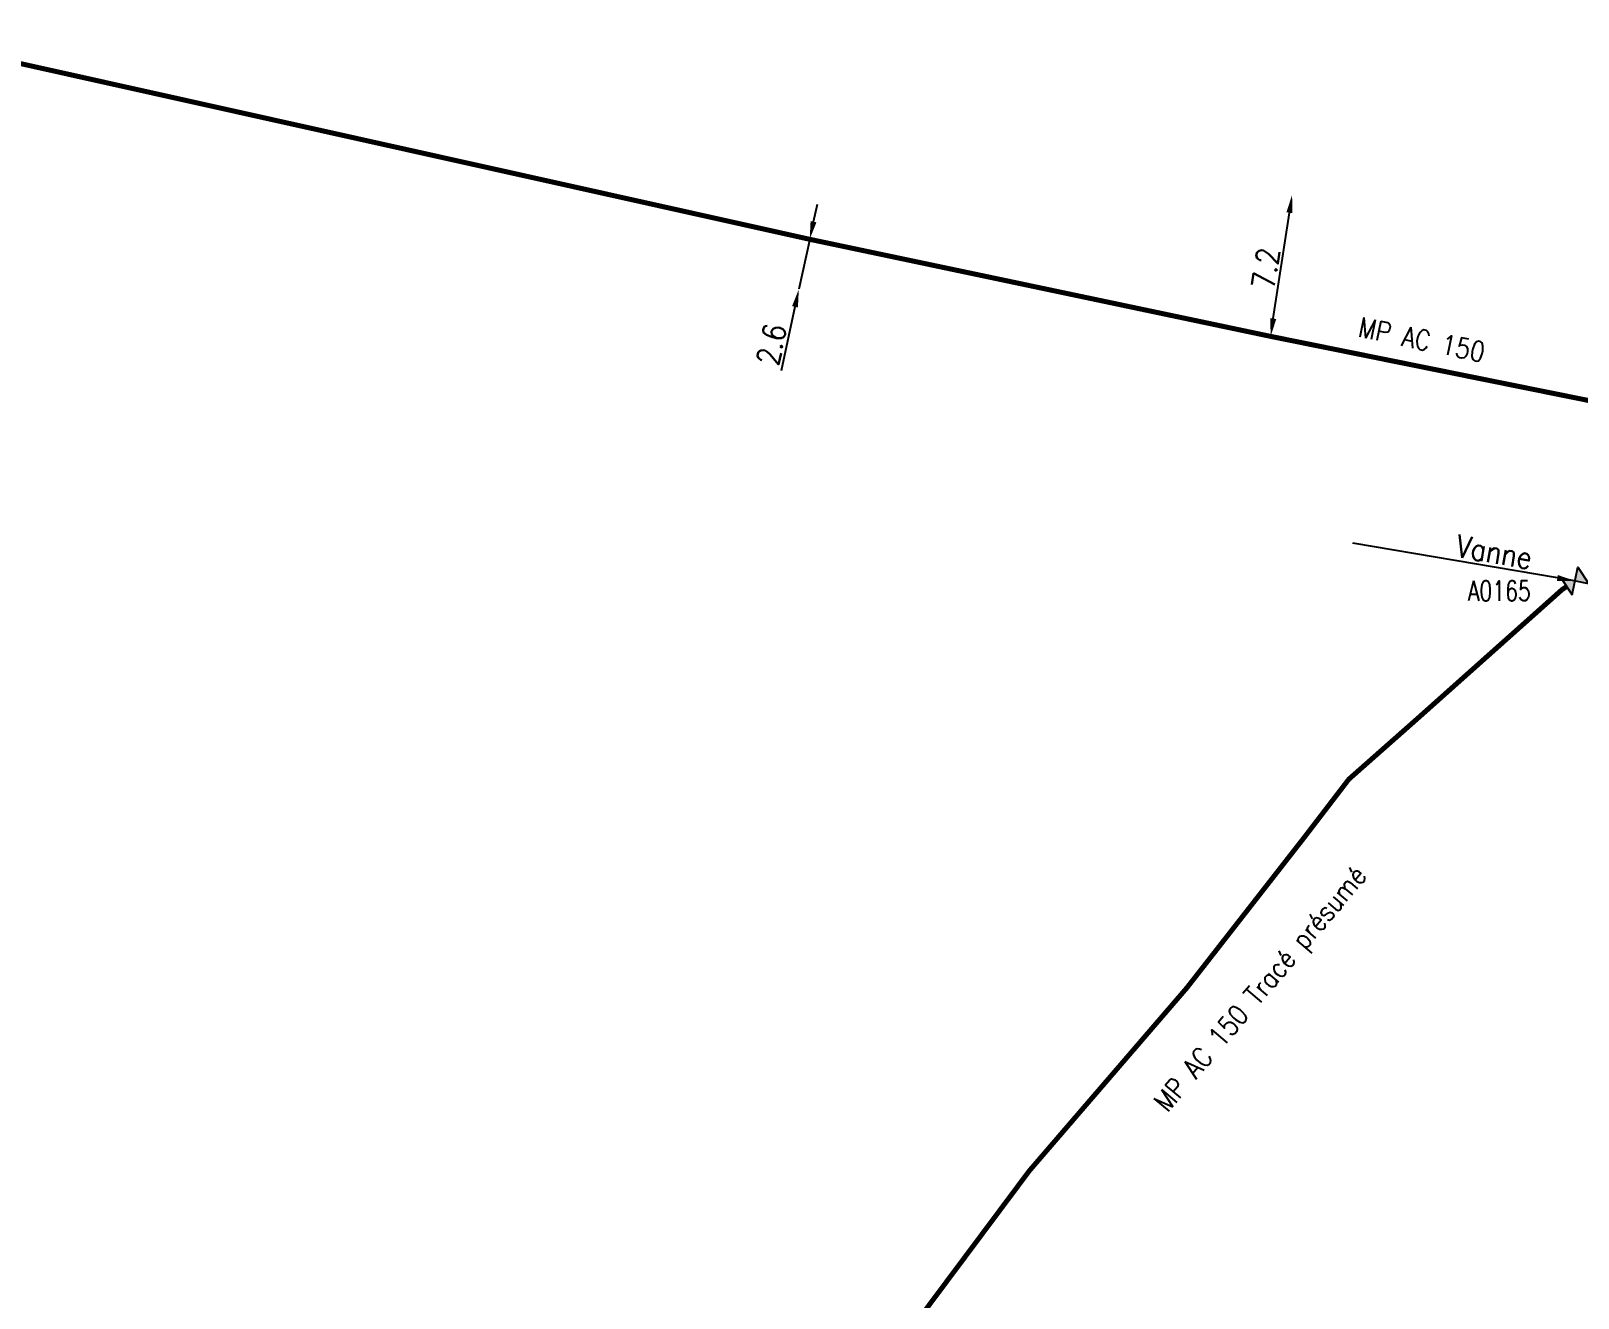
# Model space of a CAD drawing. Header units: millimetres. Extents: x 184000 to 185000, y 128000 to 129000.
# Drawn here: x 184242.6 to 184319.9, y 128883.2 to 128946.5 of the extents above; entities that cross this region are included whole.
import ezdxf
from ezdxf.enums import TextEntityAlignment as Align

# ---------------------------------------------------------------- set-up
doc = ezdxf.new("R2010")
doc.units = ezdxf.units.MM
doc.header["$PDMODE"] = 34
doc.layers.get('0').update_dxf_attribs({"linetype": 'CONTINUOUS'})
doc.layers.get('DEFPOINTS').update_dxf_attribs({"linetype": 'CONTINUOUS'})
doc.layers.add('G_120', color=4, linetype='CONTINUOUS')
doc.layers.add('G_300', color=7, linetype='CONTINUOUS')
doc.styles.get("Standard").update_dxf_attribs({"font": 'romans.shx', "width": 0.85})
doc.linetypes.add('G_typB_AP', pattern='A,5,-0.3,["o",Standard,S=1.5,R=0,X=0,Y=-0.5],-1.65', length=6.95)
doc.dimstyles.get("Standard").update_dxf_attribs({"dimtxt": 1.5, "dimasz": 1.2, "dimexe": 0.625, "dimexo": 0.625, "dimgap": 0.25, "dimtad": 1, "dimdec": 1, "dimzin": 0, "dimdsep": 46, "dimtxsty": 'Standard', "dimcen": -0.5, "dimadec": 0, "dimazin": 0, "dimtfac": 1, "dimtdec": 1, "dimtmove": 0, "dimatfit": 3, "dimfxl": 0, "dimtolj": 1, "dimtzin": 0, "dimarcsym": 0})

# ---------------------------------------------------------------- blocks, each defined once
blk = doc.blocks.new('G_300_04')
at = {"linetype": 'Continuous'}
h = blk.add_hatch(color=0, dxfattribs=at)
h.paths.add_polyline_path([(-0.5, 0.5), (-0.5, -0.5), (0, 0)])
h.paths.add_polyline_path([(0.5, 0.5), (0, 0), (0.5, -0.5)])
at = {"color": 0, "linetype": 'Continuous', "flags": 128}
blk.add_lwpolyline([(-0.5, -0.5), (0.5, 0.5), (0.5, -0.5), (-0.5, 0.5)], close=True, dxfattribs=at)
at = {"color": 0, "linetype": 'Continuous', "width": 0.75}
blk.add_attdef('NUM', text='', height=1, dxfattribs=at).set_placement((0, 1.782), align=Align.MIDDLE_CENTER)
at = {"color": 0, "linetype": 'Continuous', "width": 0.75, "flags": 3}
for tag, p in [('DEF_LEG', (0, -5)), ('DEF_COUP', (0, -7.5)), ('DEF_TYPE', (0, -10))]:
    blk.add_attdef(tag, text='', height=1.2, dxfattribs=at).set_placement(p, align=Align.MIDDLE)
blk = doc.blocks.new('*D791')
at = {"layer": 'DEFPOINTS', "color": 0, "linetype": 'Continuous', "transparency": 16777216}
for p in [(184308.691, 128920.919), (184308.691, 128920.919), (184319.799, 128919.024)]:
    blk.add_point(p, dxfattribs=at)
at = {"layer": 'G_300', "color": 0, "linetype": 'Continuous', "lineweight": -2, "transparency": 16777216}
blk.add_line((184318.912, 128919.175), (184308.691, 128920.919), dxfattribs=at)
at = {"layer": 'G_300', "color": 0, "linetype": 'Continuous', "transparency": 16777216}
blk.add_solid([(184318.937, 128919.323), (184318.887, 128919.027), (184319.799, 128919.024)], dxfattribs=at)
at = {"layer": 'G_300', "color": 0, "linetype": 'Continuous', "transparency": 16777216, "insert": (184315.757, 128920.474), "char_height": 1.125, "attachment_point": 5, "rotation": 350.31951}
blk.add_mtext('\\A1;Vanne', dxfattribs=at)
blk = doc.blocks.new('_None')
blk = doc.blocks.new('*D39')
at = {"layer": 'DEFPOINTS', "color": 0, "linetype": 'Continuous', "transparency": 16777216}
for p in [(184305.654, 128938.313), (184305.654, 128938.313), (184304.579, 128931.244)]:
    blk.add_point(p, dxfattribs=at)
at = {"layer": 'G_120', "color": 0, "linetype": 'Continuous', "lineweight": -2, "transparency": 16777216}
blk.add_line((184304.714, 128932.134), (184305.519, 128937.423), dxfattribs=at)
at = {"layer": 'G_120', "color": 0, "linetype": 'Continuous', "transparency": 16777216}
for points in [[(184305.37, 128937.446), (184305.667, 128937.401), (184305.654, 128938.313)], [(184304.566, 128932.157), (184304.863, 128932.111), (184304.579, 128931.244)]]:
    blk.add_solid(points, dxfattribs=at)
at = {"layer": 'G_120', "color": 0, "linetype": 'Continuous', "transparency": 16777216, "insert": (184304.337, 128934.642), "char_height": 1.125, "attachment_point": 5, "rotation": 81.35297}
blk.add_mtext('\\A1;7.2', dxfattribs=at)
blk = doc.blocks.new('*D156')
at = {"layer": 'DEFPOINTS', "color": 0, "linetype": 'Continuous', "transparency": 16777216}
for p in [(184281.543, 128936.093), (184281, 128933.602), (184281, 128933.602)]:
    blk.add_point(p, dxfattribs=at)
at = {"layer": 'G_120', "color": 0, "linetype": 'Continuous', "lineweight": -2, "transparency": 16777216}
for p, q in [((184281.735, 128936.973), (184281.927, 128937.852)), ((184281.543, 128936.093), (184281, 128933.602)), ((184280.808, 128932.723), (184280.109, 128929.519))]:
    blk.add_line(p, q, dxfattribs=at)
at = {"layer": 'G_120', "color": 0, "linetype": 'Continuous', "transparency": 16777216}
for points in [[(184281.588, 128937.005), (184281.882, 128936.941), (184281.543, 128936.093)], [(184280.661, 128932.755), (184280.954, 128932.691), (184281, 128933.602)]]:
    blk.add_solid(points, dxfattribs=at)
at = {"layer": 'G_120', "color": 0, "linetype": 'Continuous', "transparency": 16777216, "insert": (184279.63, 128930.841), "char_height": 1.125, "attachment_point": 5, "rotation": 77.69432}
blk.add_mtext('\\A1;2.6', dxfattribs=at)

msp = doc.modelspace()

# ---------------------------------------------------------------- linework, layer by layer
at = {"layer": 'G_120', "linetype": 'G_typB_AP', "const_width": 0.25}
for points in [[(184324.317, 128927.266), (184322.491, 128927.634), (184304.579, 128931.244), (184281.543, 128936.093), (184235.339, 128946.375)], [(184285.392, 128880.019), (184292.524, 128889.568), (184292.524, 128889.568), (184300.39, 128898.698), (184300.39, 128898.698), (184306.236, 128906.184), (184306.236, 128906.184), (184308.489, 128909.123), (184308.489, 128909.123), (184311.928, 128912.16), (184319.145, 128918.593), (184319.145, 128918.593), (184319.382, 128918.749)]]:
    msp.add_lwpolyline(points, dxfattribs=at)

# ---------------------------------------------------------------- block references
at = {"layer": 'G_300'}
ref = msp.add_blockref('G_300_04', (184319.799, 128919.024), dxfattribs=dict(at, rotation=33.36604921967176))
ref.add_attrib('NUM', 'A0165', dxfattribs={"layer": '0', "color": 0, "linetype": 'Continuous', "height": 1, "width": 0.75}).set_placement((184316.01, 128918.533), align=Align.MIDDLE_CENTER)

# ---------------------------------------------------------------- texts
at = {"layer": 'G_120', "linetype": 'Continuous', "width": 0.85}
for s, rotation, p in [('MP AC 150', 348.30847, (184312.133, 128931.077)), ('MP AC 150 Tracé présumé', 49.73649, (184304.175, 128898.56))]:
    msp.add_text(s, height=1, rotation=rotation, dxfattribs=at).set_placement(p, align=Align.MIDDLE)

# ---------------------------------------------------------------- dimensions: what is measured, and where the dimension line sits
at = {"layer": 'G_120', "linetype": 'Continuous'}
for base, p1, p2, angle, override, picture, middle in [((184281, 128933.602), (184281.543, 128936.093), (184281, 128933.602), 77.69432, {"dimscale": 0.75, "dimlfac": 1, "dimlunit": 2, "dimatfit": 0}, '*D156', (184280.363, 128930.681)), ((184305.653877781, 128938.312967569), (184304.57889799, 128931.244239363), (184305.653877781, 128938.312967569), 261.352973964, {"dimscale": 0.75, "dimatfit": 0}, '*D39', (184305.078509626, 128934.529527975))]:
    dim = msp.add_linear_dim(base=base, p1=p1, p2=p2, angle=angle, dimstyle='Standard', override=override, dxfattribs=at)
    dim.commit()
    dim.dimension.update_dxf_attribs({"geometry": picture, "text_midpoint": middle, "dimtype": 160})
at = {"layer": 'G_300', "linetype": 'Continuous'}
dim = msp.add_linear_dim(base=(184308.691, 128920.919), p1=(184319.799, 128919.024), p2=(184308.691, 128920.919), angle=350.31951, text='Vanne', dimstyle='Standard', override={"dimscale": 0.75, "dimblk2": 'None', "dimsah": 1, "dimatfit": 0}, dxfattribs=at)
dim.commit()
dim.dimension.update_dxf_attribs({"geometry": '*D791', "text_midpoint": (184315.631, 128919.735), "dimtype": 160})

doc.saveas('drawing.dxf')
